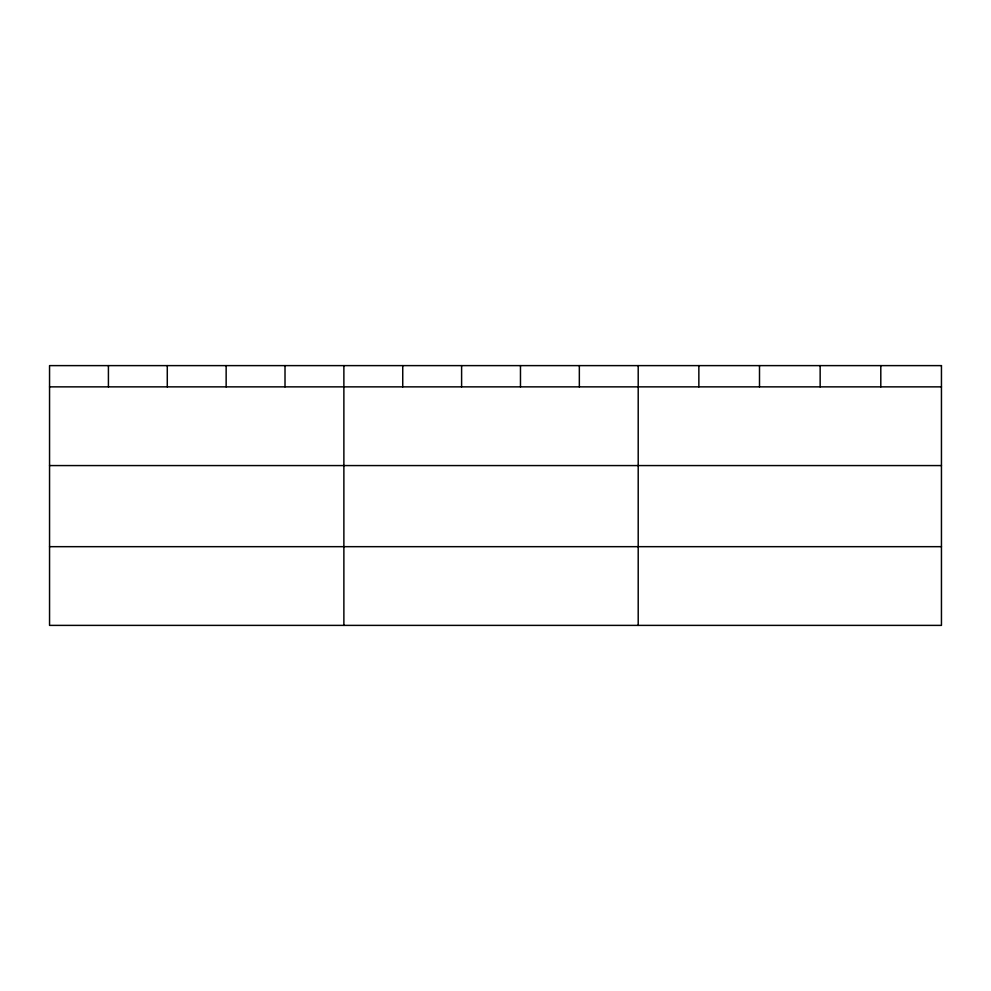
<?xml version="1.0" encoding="UTF-8"?>
<svg xmlns="http://www.w3.org/2000/svg" width="991" height="991" viewBox="0 0 991 991"><rect width="100%" height="100%" fill="white"/><g stroke="black" fill="none" stroke-linecap="round" stroke-linejoin="round"><path stroke-width="1.49" d="M49.55 386.862L941.45 386.862M49.55 465.572L941.45 465.572M49.55 546.673L941.45 546.673M880.801 365.617L880.801 386.862M820.152 365.617L820.152 386.862M759.502 365.617L759.502 386.862M698.853 365.617L698.853 386.862M638.204 365.617L638.204 625.383M579.339 365.617L579.339 386.862M520.473 365.617L520.473 386.862M461.608 365.617L461.608 386.862M402.742 365.617L402.742 386.862M343.877 365.617L343.877 625.383M285.012 365.617L285.012 386.862M226.146 365.617L226.146 386.862M167.281 365.617L167.281 386.862M108.415 365.617L108.415 386.862M941.45 365.617L49.55 365.617L49.55 625.383L941.45 625.383L941.45 365.617"/></g></svg>
